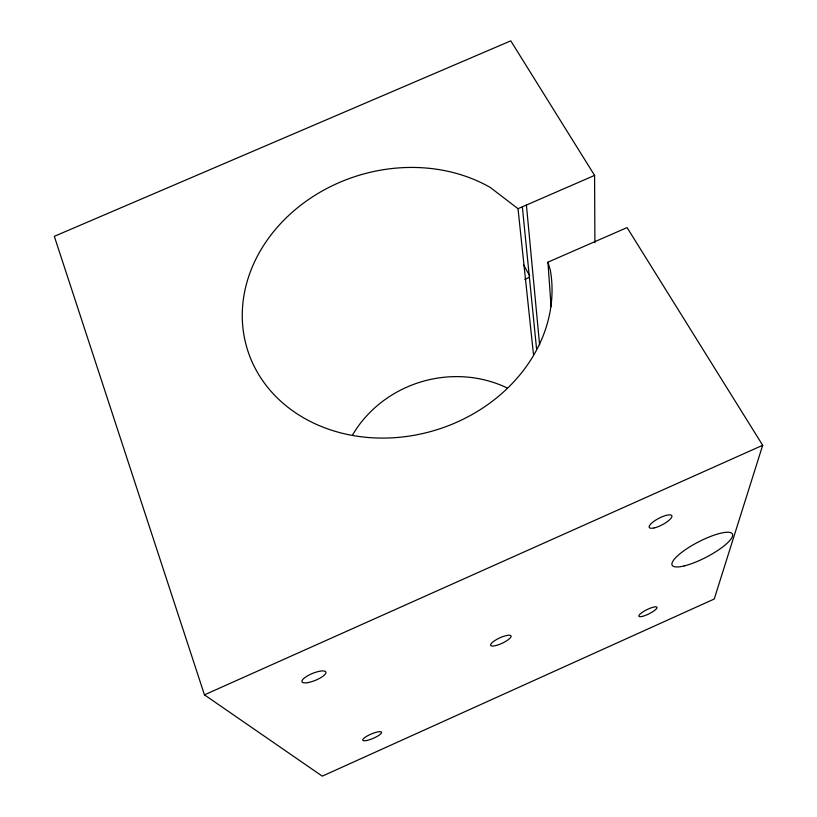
<?xml version="1.0" encoding="UTF-8"?>
<svg xmlns="http://www.w3.org/2000/svg" width="817" height="817" viewBox="0 0 817 817"><rect width="100%" height="100%" fill="white"/><g stroke="black" fill="none" stroke-linecap="round" stroke-linejoin="round"><path stroke-width="1.23" d="M551.107 306.61L547.921 262.175L627.078 227.586L762.68 445.285L714.232 599.014L322.276 776.15L204.454 694.848L54.32 236.327L510.768 40.85L594.582 175.41L594.899 242.7M204.454 694.848L762.68 445.285M547.921 262.175L550.321 270.09A156.864 133.038 -17.4 0 1 379.374 438.065A156.864 133.038 -17.4 0 1 253.321 264.575A156.864 133.038 -17.4 0 1 490.292 187.471L518.009 208.692L594.582 175.41M524.82 279.373L529.498 277.331M523.523 264.779L529.743 275.901M518.009 208.692L533.43 354.067M522.339 206.793L536.544 348.716M526.403 205.036L539.598 344.733M352.719 434.675A114.074 104.944 -16.5 0 1 506.908 387.85M496.389 645.41A11.224 2.941 -24.8 0 0 511.085 636.045A11.224 2.941 -24.8 0 0 495.061 640.416A11.224 2.941 -24.8 0 0 496.389 645.41M307.549 682.655A12.898 3.748 -22.2 0 0 325.952 672.616A12.898 3.748 -22.2 0 0 308.285 675.434A12.898 3.748 -22.2 0 0 307.549 682.655M654.192 527.905A12.735 3.656 -27.5 0 0 671.921 516.487A12.735 3.656 -27.5 0 0 655.438 520.286A12.735 3.656 -27.5 0 0 654.192 527.905M366.792 740.478A10.223 2.38 -23.1 0 0 381.58 732.655A10.223 2.38 -23.1 0 0 368.099 735.514A10.223 2.38 -23.1 0 0 366.792 740.478M642.264 616.416A10.1 2.339 -26.4 0 0 656.939 607.971A10.1 2.339 -26.4 0 0 644.582 610.902A10.1 2.339 -26.4 0 0 642.264 616.416M684.186 565.926A33.957 8.579 -27.4 0 0 732.492 536.238A33.957 8.579 -27.4 0 0 690.222 546.563A33.957 8.579 -27.4 0 0 684.186 565.926"/></g></svg>
